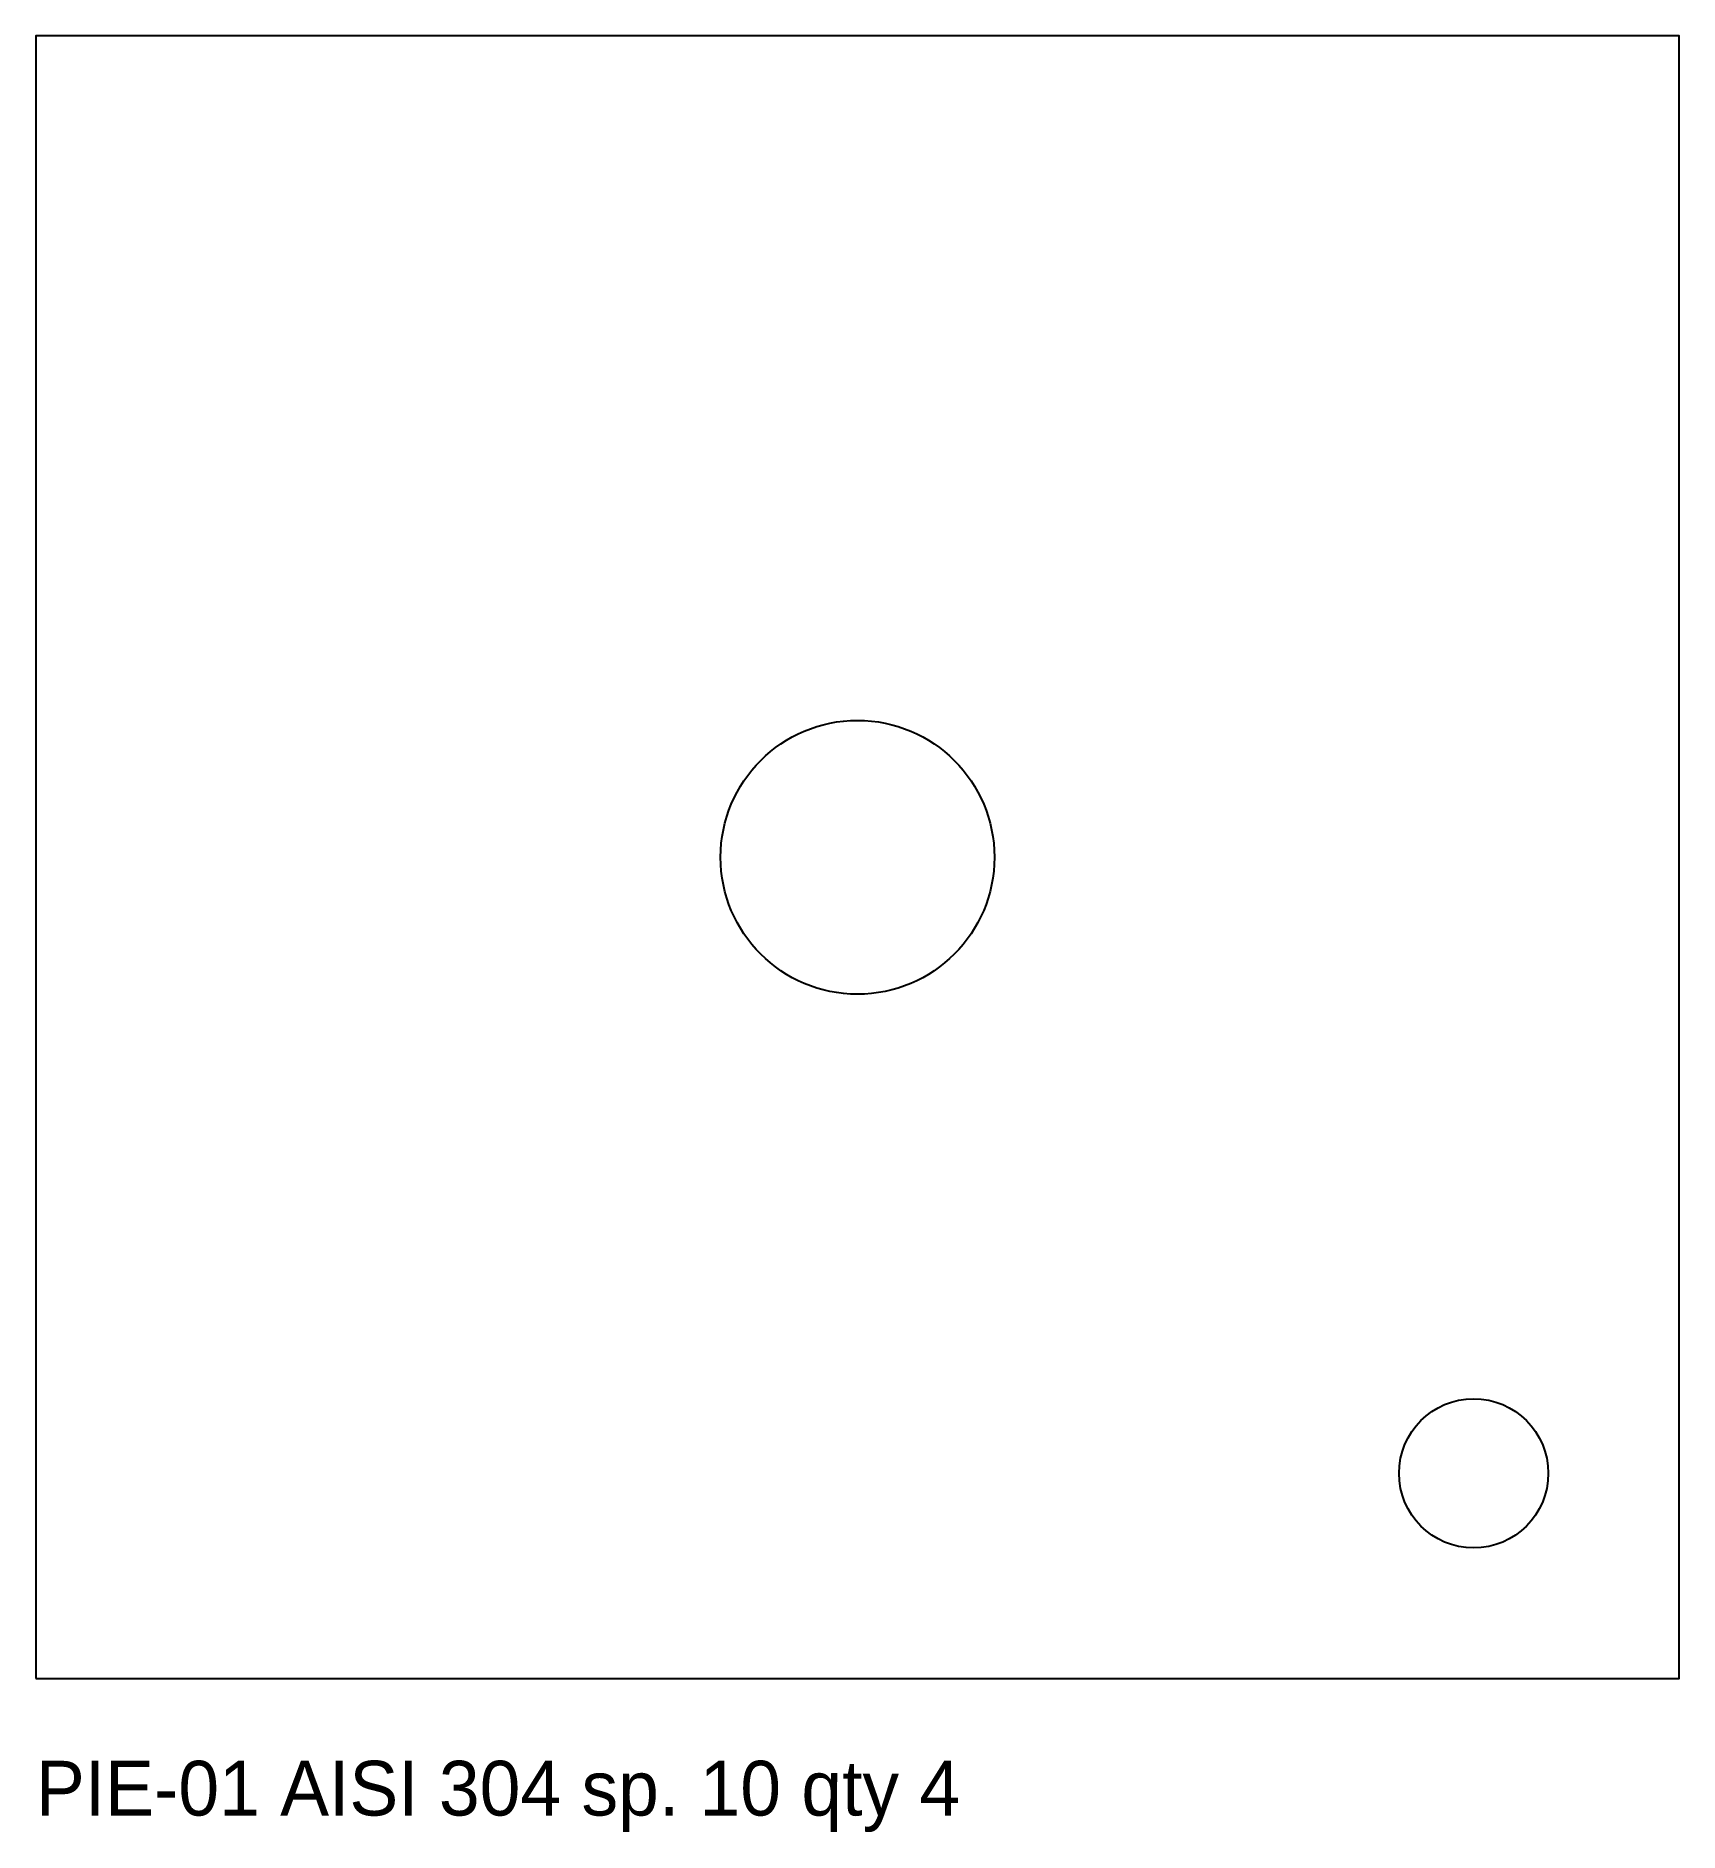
# Model space of a CAD drawing. Header units: millimetres. Extents: x 0 to 120, y -11 to 120.
import ezdxf

# ---------------------------------------------------------------- set-up
doc = ezdxf.new("R2010")
doc.units = ezdxf.units.MM
for name, color, linetype in [('FORI_FILETTARE', 1, 'Continuous'), ('TAGLIO', 7, 'Continuous'), ('TESTI', 3, 'Continuous')]:
    doc.layers.add(name, color=color, linetype=linetype)

msp = doc.modelspace()

# ---------------------------------------------------------------- linework, layer by layer
at = {"layer": 'FORI_FILETTARE'}
msp.add_circle((105, 15), 5.45, dxfattribs=at)
at = {"layer": 'TAGLIO'}
msp.add_lwpolyline([(0, 0), (120, 0), (120, 120), (0, 120)], close=True, dxfattribs=at)
msp.add_circle((60, 60), 10, dxfattribs=at)

# ---------------------------------------------------------------- texts
at = {"layer": 'TESTI'}
msp.add_text('PIE-01 AISI 304 sp. 10 qty 4', height=4, dxfattribs=at).set_placement((0, -10))

doc.saveas('drawing.dxf')
